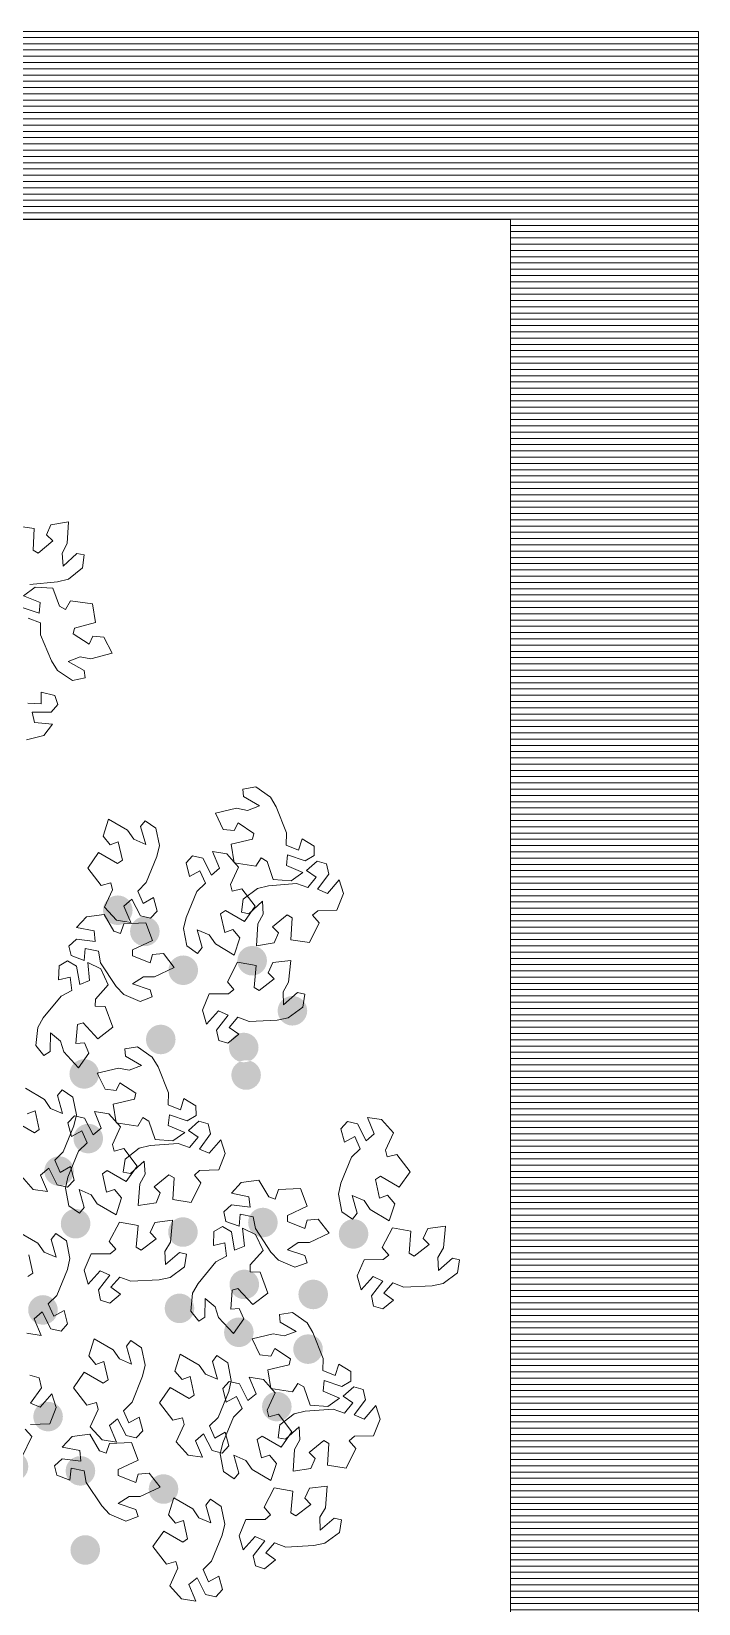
# Model space of a CAD drawing. Header units: millimetres. Extents: x 935 to 13922, y 3203 to 7816.
# Drawn here: x 4878 to 4984.4, y 7093 to 7344 of the extents above; entities that cross this region are included whole.
import ezdxf

# ---------------------------------------------------------------- set-up
doc = ezdxf.new("R2010")
doc.units = ezdxf.units.MM
doc.layers.get('0').update_dxf_attribs({"lineweight": 20})
doc.layers.add('ALBERI frutti - Fruit', color=7, linetype='Continuous', lineweight=5, true_color=0xfd8930)
doc.layers.add('VEGETAZIONE', color=7, linetype='Continuous', lineweight=5, true_color=0x387000)
doc.layers.add('ALBERO - TREE', color=96, linetype='Continuous', lineweight=5)
doc.layers.add('campiture', color=253, linetype='Continuous', lineweight=0)

msp = doc.modelspace()

# ---------------------------------------------------------------- hatches: boundary and pattern name
at = {"layer": 'ALBERI frutti - Fruit', "lineweight": 30}
h = msp.add_hatch(color=256, dxfattribs=at)
h.dxf.hatch_style = 1
edge = h.paths.add_edge_path()
edge.add_arc((4831.17, 7157.49), 2.36, 0, 360)
edge = h.paths.add_edge_path()
edge.add_arc((4821.23, 7157.64), 2.36, 0, 360)
edge = h.paths.add_edge_path()
edge.add_arc((4834.49, 7141.07), 2.36, 0, 360)
edge = h.paths.add_edge_path()
edge.add_arc((4836.01, 7130.27), 2.36, 0, 360)
edge = h.paths.add_edge_path()
edge.add_arc((4867.56, 7137.48), 2.36, 0, 360)
edge = h.paths.add_edge_path()
edge.add_arc((4871.21, 7141.81), 2.36, 0, 360)
edge = h.paths.add_edge_path()
edge.add_arc((4850.97, 7122.21), 2.36, 0, 360)
edge = h.paths.add_edge_path()
edge.add_arc((4857.8, 7107.75), 2.36, 0, 360)
edge = h.paths.add_edge_path()
edge.add_arc((4863.56, 7116.75), 2.36, 0, 360)
edge = h.paths.add_edge_path()
edge.add_arc((4864.19, 7125.79), 2.36, 0, 360)
edge = h.paths.add_edge_path()
edge.add_arc((4911.08, 7136.31), 2.36, 0, 360)
edge = h.paths.add_edge_path()
edge.add_arc((4917.14, 7124.45), 2.36, 0, 360)
edge = h.paths.add_edge_path()
edge.add_arc((4922.12, 7133.62), 2.36, 0, 360)
edge = h.paths.add_edge_path()
edge.add_arc((4922.95, 7142.35), 2.36, 0, 360)
edge = h.paths.add_edge_path()
edge.add_arc((4911.95, 7143.95), 2.36, 0, 360)
edge = h.paths.add_edge_path()
edge.add_arc((4929.39, 7152.01), 2.36, 0, 360)
edge = h.paths.add_edge_path()
edge.add_arc((4914.92, 7153.83), 2.36, 0, 360)
edge = h.paths.add_edge_path()
edge.add_arc((4902.16, 7152.31), 2.36, 0, 360)
edge = h.paths.add_edge_path()
edge.add_arc((4882.4, 7162.04), 2.36, 0, 360)
edge = h.paths.add_edge_path()
edge.add_arc((4887.05, 7167.23), 2.36, 0, 360)
edge = h.paths.add_edge_path()
edge.add_arc((4912.24, 7177.37), 2.36, 0, 360)
edge = h.paths.add_edge_path()
edge.add_arc((4919.63, 7187.63), 2.36, 0, 360)
edge = h.paths.add_edge_path()
edge.add_arc((4911.86, 7181.77), 2.36, 0, 360)
edge = h.paths.add_edge_path()
edge.add_arc((4898.62, 7183.05), 2.36, 0, 360)
edge = h.paths.add_edge_path()
edge.add_arc((4891.76, 7203.68), 2.36, 0, 360)
edge = h.paths.add_edge_path()
edge.add_arc((4896.08, 7200.3), 2.36, 0, 360)
edge = h.paths.add_edge_path()
edge.add_arc((4902.21, 7194.1), 2.36, 0, 360)
edge = h.paths.add_edge_path()
edge.add_arc((4913.21, 7195.62), 2.36, 0, 360)
edge = h.paths.add_edge_path()
edge.add_arc((4862.07, 7190.36), 2.36, 0, 360)
edge = h.paths.add_edge_path()
edge.add_arc((4867.82, 7179), 2.36, 0, 360)
edge = h.paths.add_edge_path()
edge.add_arc((4873.38, 7166.75), 2.36, 0, 360)
edge = h.paths.add_edge_path()
edge.add_arc((4886.41, 7177.55), 2.36, 0, 360)
edge = h.paths.add_edge_path()
edge.add_arc((4857.24, 7153.61), 2.36, 0, 360)
edge = h.paths.add_edge_path()
edge.add_arc((4868.98, 7156.69), 2.36, 0, 360)
edge = h.paths.add_edge_path()
edge.add_arc((4879.82, 7139.88), 2.36, 0, 360)
edge = h.paths.add_edge_path()
edge.add_arc((4880.64, 7122.85), 2.36, 0, 360)
edge = h.paths.add_edge_path()
edge.add_arc((4885.8, 7114.19), 2.36, 0, 360)
edge = h.paths.add_edge_path()
edge.add_arc((4899.06, 7111.29), 2.36, 0, 360)
edge = h.paths.add_edge_path()
edge.add_arc((4886.57, 7101.56), 2.36, 0, 360)
edge = h.paths.add_edge_path()
edge.add_arc((4875.12, 7114.88), 2.36, 0, 360)
edge = h.paths.add_edge_path()
edge.add_arc((4873.36, 7104.69), 2.36, 0, 360)
edge = h.paths.add_edge_path()
edge.add_arc((4843.01, 7152.03), 2.36, 0, 360)
edge = h.paths.add_edge_path()
edge.add_arc((4885.03, 7153.64), 2.36, 0, 360)
edge = h.paths.add_edge_path()
edge.add_arc((4901.61, 7140.13), 2.36, 0, 360)
edge = h.paths.add_edge_path()
edge.add_arc((4832, 7186.2), 2.36, 0, 360)
edge = h.paths.add_edge_path()
edge.add_arc((4826.46, 7178.91), 2.36, 0, 360)
edge = h.paths.add_edge_path()
edge.add_arc((4848.37, 7176.6), 2.36, 0, 360)
edge = h.paths.add_edge_path()
edge.add_arc((4846.31, 7192.81), 2.36, 0, 360)
edge = h.paths.add_edge_path()
edge.add_arc((4864.75, 7203.07), 2.36, 0, 360)
edge = h.paths.add_edge_path()
edge.add_arc((4828.59, 7125.76), 2.36, 0, 360)
at = {"layer": 'campiture'}
h = msp.add_hatch(dxfattribs=at)
h.set_pattern_fill('_USER', color=256, pattern_type=0)
h.set_pattern_definition([(0, (0, 0), (0, 1), [])])
h.paths.add_polyline_path([(3574.44, 7025.95), (3574.38, 7026.02), (3574.44, 7026.15), (3574.44, 7313.95), (4274.02, 7313.95), (4274.02, 7343.95), (3544.44, 7343.95), (3544.44, 5741.18), (4984.44, 5741.18), (4984.44, 7343.95), (4404.44, 7343.95), (4404.44, 7313.95), (4954.44, 7313.95), (4954.44, 5771.18), (3574.44, 5771.18)])

# ---------------------------------------------------------------- linework, layer by layer
for p, q in [((4404.44, 7343.95), (4984.44, 7343.95)), ((4984.44, 7343.95), (4984.44, 5741.18)), ((4954.44, 7313.95), (4404.44, 7313.95)), ((4954.44, 5771.18), (4954.44, 7313.95))]:
    msp.add_line(p, q)
at = {"layer": 'ALBERO - TREE', "lineweight": 9}
for points in [[(4875.43, 7265.03), (4878.41, 7264.63), (4878.25, 7261.14), (4879.08, 7260.7), (4881.39, 7262.65), (4880.4, 7263.58), (4881.06, 7265.21), (4883.87, 7265.7), (4883.71, 7262.21), (4882.89, 7260.66), (4883.07, 7258.59), (4885.21, 7260.62), (4886.37, 7260.4), (4886.13, 7258.35), (4883.9, 7256.55), (4882.16, 7256.09), (4877.7, 7255.67)], [(4876.36, 7252.03), (4879.21, 7251.11), (4879.36, 7252.8), (4876.7, 7253.88), (4878.57, 7255.25), (4881.39, 7255.1), (4882.46, 7252.22), (4883.42, 7251.66), (4884.22, 7253.04), (4884.22, 7253.04), (4887.7, 7252.57), (4888.21, 7249.61), (4884.83, 7248.72), (4884.66, 7247.79), (4887.21, 7246.17), (4887.79, 7247.4), (4889.55, 7247.26), (4890.86, 7244.72), (4887.48, 7243.82), (4885.75, 7244.15), (4883.83, 7243.36), (4886.41, 7241.92), (4886.55, 7240.75), (4884.51, 7240.37), (4882.13, 7241.96), (4881.17, 7243.48), (4879.44, 7247.62), (4879.45, 7249.53), (4877.46, 7250.3)], [(4877.43, 7236.74), (4879.56, 7236.6), (4879.52, 7238.49), (4881.7, 7237.98), (4882.21, 7236.53), (4881.12, 7235.27), (4881.12, 7235.27), (4878.12, 7235.31), (4878.48, 7233.65), (4881.33, 7233.4), (4879.95, 7231.55), (4877.21, 7230.86)], [(4877.03, 7175.25), (4880.05, 7173.49), (4881.04, 7172.05), (4882.96, 7171.24), (4882.15, 7174.08), (4882.88, 7175.01), (4884.59, 7173.84), (4885.15, 7171.03), (4884.75, 7169.28), (4883.05, 7165.13), (4881.69, 7163.78), (4882.56, 7161.83), (4884.21, 7162.75), (4884.78, 7160.59), (4883.73, 7159.45), (4882.11, 7159.83), (4882.11, 7159.83), (4880.74, 7162.5), (4879.44, 7161.4), (4880.56, 7158.77), (4878.28, 7159.12), (4876.38, 7161.22)], [(4875.44, 7169.92), (4878.46, 7168.16), (4879.24, 7168.69), (4878.58, 7171.64), (4877.3, 7171.19)], [(4875.99, 7152.3), (4879.01, 7150.55), (4880, 7149.1), (4881.92, 7148.29), (4881.11, 7151.13), (4881.85, 7152.06), (4883.56, 7150.89), (4884.11, 7148.08), (4883.72, 7146.33), (4882.02, 7142.18), (4880.65, 7140.83), (4881.53, 7138.88), (4883.18, 7139.8), (4883.74, 7137.64), (4882.7, 7136.5), (4881.08, 7136.88), (4881.08, 7136.88), (4879.71, 7139.55), (4878.41, 7138.45), (4879.53, 7135.82), (4877.24, 7136.17)], [(4877.43, 7145.21), (4878.2, 7145.74), (4877.55, 7148.69)], [(4877.72, 7129.48), (4879.21, 7129.05), (4879.59, 7127.43), (4879.59, 7127.43), (4877.81, 7125.01), (4879.37, 7124.34), (4881.23, 7126.51), (4881.94, 7124.31), (4880.9, 7121.68), (4877.83, 7121.59)], [(4877, 7120.85), (4878.05, 7119.66), (4878.05, 7119.66), (4876.5, 7116.5)]]:
    msp.add_lwpolyline(points, dxfattribs=at)
for points in [[(4913.77, 7223.36), (4916.11, 7221.72), (4917.05, 7220.18), (4918.69, 7216.01), (4918.64, 7214.09), (4920.62, 7213.29), (4921.17, 7215.1), (4923.08, 7213.93), (4923.11, 7212.39), (4921.68, 7211.54), (4921.68, 7211.54), (4918.84, 7212.51), (4918.67, 7210.82), (4921.3, 7209.7), (4919.41, 7208.36), (4916.58, 7208.57), (4915.58, 7211.47), (4914.63, 7212.05), (4913.8, 7210.69), (4913.8, 7210.69), (4910.33, 7211.23), (4909.88, 7214.2), (4913.28, 7215.02), (4913.47, 7215.94), (4910.96, 7217.62), (4910.34, 7216.4), (4908.59, 7216.58), (4907.34, 7219.15), (4910.73, 7219.97), (4912.45, 7219.61), (4914.39, 7220.36), (4911.84, 7221.85), (4911.73, 7223.02)], [(4897.85, 7216.79), (4898.4, 7213.99), (4898.01, 7212.23), (4896.31, 7208.08), (4894.94, 7206.74), (4895.82, 7204.78), (4897.47, 7205.7), (4898.04, 7203.54), (4896.99, 7202.4), (4895.37, 7202.78), (4895.37, 7202.78), (4894, 7205.45), (4892.7, 7204.35), (4893.82, 7201.72), (4891.53, 7202.07), (4889.64, 7204.17), (4890.92, 7206.96), (4890.64, 7208.04), (4889.1, 7207.62), (4889.1, 7207.62), (4886.97, 7210.41), (4888.7, 7212.87), (4891.72, 7211.12), (4892.49, 7211.65), (4891.84, 7214.6), (4890.56, 7214.14), (4889.41, 7215.49), (4890.29, 7218.2), (4893.31, 7216.45), (4894.3, 7215), (4896.22, 7214.19), (4895.41, 7217.03), (4896.14, 7217.96)], [(4902.8, 7197.97), (4902.25, 7200.78), (4902.65, 7202.53), (4904.37, 7206.68), (4905.74, 7208.02), (4904.87, 7209.97), (4903.22, 7209.06), (4902.66, 7211.22), (4903.71, 7212.35), (4905.33, 7211.97), (4905.33, 7211.97), (4906.69, 7209.3), (4907.99, 7210.39), (4906.88, 7213.03), (4909.17, 7212.67), (4911.05, 7210.56), (4909.76, 7207.78), (4910.04, 7206.7), (4911.58, 7207.11), (4911.58, 7207.11), (4913.71, 7204.31), (4911.97, 7201.86), (4908.95, 7203.62), (4908.17, 7203.1), (4908.82, 7200.14), (4910.1, 7200.59), (4911.24, 7199.25), (4910.36, 7196.53), (4907.34, 7198.3), (4906.36, 7199.75), (4904.44, 7200.56), (4905.24, 7197.72), (4904.5, 7196.79)], [(4911.78, 7205.42), (4914.05, 7207.17), (4915.79, 7207.6), (4920.27, 7207.92), (4922.08, 7207.3), (4923.44, 7208.95), (4921.88, 7210.02), (4923.56, 7211.49), (4925.05, 7211.06), (4925.43, 7209.44), (4925.43, 7209.44), (4923.65, 7207.03), (4925.21, 7206.35), (4927.07, 7208.53), (4927.78, 7206.33), (4926.74, 7203.7), (4923.67, 7203.6), (4922.83, 7202.87), (4923.89, 7201.67), (4923.89, 7201.67), (4922.34, 7198.52), (4919.37, 7198.97), (4919.6, 7202.46), (4918.78, 7202.92), (4916.43, 7201.02), (4917.4, 7200.07), (4916.71, 7198.45), (4913.89, 7198.02), (4914.12, 7201.51), (4914.97, 7203.04), (4914.84, 7205.12), (4912.65, 7203.13), (4911.5, 7203.37)], [(4895.34, 7189.09), (4892.71, 7190.22), (4891.48, 7191.53), (4889.02, 7195.28), (4888.69, 7197.17), (4886.58, 7197.55), (4886.41, 7195.68), (4884.3, 7196.43), (4883.95, 7197.93), (4885.18, 7199.06), (4885.18, 7199.06), (4888.16, 7198.68), (4887.99, 7200.37), (4885.19, 7200.94), (4886.77, 7202.62), (4889.57, 7203), (4891.14, 7200.36), (4892.19, 7199.99), (4892.72, 7201.49), (4892.72, 7201.49), (4896.23, 7201.67), (4897.28, 7198.86), (4894.12, 7197.36), (4894.12, 7196.42), (4896.92, 7195.29), (4897.28, 7196.6), (4899.03, 7196.78), (4900.78, 7194.53), (4897.62, 7193.03), (4895.87, 7193.03), (4894.11, 7191.91), (4896.92, 7190.97), (4897.27, 7189.84)], [(4878.69, 7182.1), (4878.99, 7184.95), (4879.88, 7186.51), (4882.72, 7189.97), (4884.43, 7190.86), (4884.16, 7192.98), (4882.32, 7192.59), (4882.41, 7194.82), (4883.74, 7195.6), (4885.18, 7194.76), (4885.18, 7194.76), (4885.71, 7191.81), (4887.27, 7192.48), (4886.97, 7195.32), (4889.06, 7194.32), (4890.25, 7191.75), (4888.21, 7189.46), (4888.16, 7188.35), (4889.75, 7188.29), (4889.75, 7188.29), (4890.97, 7185), (4888.59, 7183.16), (4886.22, 7185.72), (4885.32, 7185.45), (4885.08, 7182.43), (4886.44, 7182.49), (4887.14, 7180.87), (4885.51, 7178.53), (4883.14, 7181.1), (4882.62, 7182.77), (4881.02, 7184.11), (4880.96, 7181.15), (4879.98, 7180.48)], [(4921.27, 7188.22), (4918.96, 7186.53), (4917.2, 7186.14), (4912.72, 7185.93), (4910.93, 7186.59), (4909.53, 7184.98), (4911.06, 7183.87), (4909.34, 7182.44), (4907.87, 7182.9), (4907.53, 7184.53), (4907.53, 7184.53), (4909.36, 7186.91), (4907.82, 7187.62), (4905.91, 7185.49), (4905.26, 7187.71), (4906.36, 7190.31), (4909.43, 7190.33), (4910.28, 7191.05), (4909.26, 7192.27), (4909.26, 7192.27), (4910.88, 7195.38), (4913.84, 7194.85), (4913.53, 7191.37), (4914.34, 7190.89), (4916.74, 7192.73), (4915.78, 7193.7), (4916.52, 7195.31), (4919.35, 7195.67), (4919.03, 7192.19), (4918.14, 7190.68), (4918.22, 7188.6), (4920.45, 7190.53), (4921.6, 7190.26)], [(4894.92, 7181.88), (4897.26, 7180.24), (4898.19, 7178.7), (4899.84, 7174.53), (4899.78, 7172.61), (4901.76, 7171.81), (4902.32, 7173.62), (4904.22, 7172.45), (4904.26, 7170.91), (4902.83, 7170.06), (4902.83, 7170.06), (4899.99, 7171.03), (4899.81, 7169.34), (4902.44, 7168.22), (4900.55, 7166.89), (4897.73, 7167.09), (4896.72, 7169.99), (4895.77, 7170.57), (4894.95, 7169.21), (4894.95, 7169.21), (4891.48, 7169.75), (4891.03, 7172.72), (4894.42, 7173.54), (4894.62, 7174.46), (4892.1, 7176.14), (4891.49, 7174.92), (4889.73, 7175.1), (4888.48, 7177.67), (4891.88, 7178.49), (4893.59, 7178.13), (4895.54, 7178.88), (4892.99, 7180.37), (4892.88, 7181.54)], [(4883.95, 7156.49), (4883.4, 7159.3), (4883.8, 7161.05), (4885.51, 7165.2), (4886.89, 7166.54), (4886.02, 7168.49), (4884.36, 7167.58), (4883.8, 7169.74), (4884.85, 7170.88), (4886.47, 7170.49), (4886.47, 7170.49), (4887.83, 7167.82), (4889.13, 7168.91), (4888.03, 7171.55), (4890.31, 7171.19), (4892.2, 7169.08), (4890.91, 7166.3), (4891.19, 7165.22), (4892.73, 7165.63), (4892.73, 7165.63), (4894.85, 7162.83), (4893.11, 7160.38), (4890.09, 7162.15), (4889.32, 7161.62), (4889.96, 7158.67), (4891.25, 7159.11), (4892.38, 7157.77), (4891.5, 7155.05), (4888.49, 7156.82), (4887.5, 7158.27), (4885.59, 7159.09), (4886.39, 7156.24), (4885.65, 7155.32)], [(4892.93, 7163.94), (4895.19, 7165.69), (4896.94, 7166.12), (4901.41, 7166.45), (4903.23, 7165.82), (4904.58, 7167.47), (4903.03, 7168.54), (4904.71, 7170.01), (4906.19, 7169.59), (4906.58, 7167.97), (4906.58, 7167.97), (4904.8, 7165.55), (4906.36, 7164.88), (4908.22, 7167.05), (4908.92, 7164.85), (4907.88, 7162.22), (4904.82, 7162.12), (4903.98, 7161.39), (4905.04, 7160.19), (4905.04, 7160.19), (4903.49, 7157.04), (4900.52, 7157.5), (4900.74, 7160.98), (4899.92, 7161.44), (4897.57, 7159.54), (4898.55, 7158.59), (4897.86, 7156.97), (4895.03, 7156.54), (4895.26, 7160.03), (4896.12, 7161.56), (4895.98, 7163.64), (4893.8, 7161.65), (4892.64, 7161.89)], [(4927.51, 7155.55), (4926.96, 7158.36), (4927.36, 7160.12), (4929.08, 7164.26), (4930.45, 7165.6), (4929.58, 7167.56), (4927.93, 7166.64), (4927.36, 7168.81), (4928.41, 7169.94), (4930.03, 7169.56), (4930.03, 7169.56), (4931.4, 7166.88), (4932.7, 7167.98), (4931.59, 7170.61), (4933.87, 7170.26), (4935.76, 7168.15), (4934.47, 7165.37), (4934.75, 7164.29), (4936.29, 7164.7), (4936.29, 7164.7), (4938.41, 7161.9), (4936.67, 7159.45), (4933.66, 7161.21), (4932.88, 7160.68), (4933.52, 7157.73), (4934.81, 7158.18), (4935.95, 7156.83), (4935.06, 7154.12), (4932.05, 7155.89), (4931.06, 7157.34), (4929.15, 7158.15), (4929.95, 7155.31), (4929.21, 7154.38)], [(4920.04, 7146.68), (4917.41, 7147.8), (4916.19, 7149.12), (4913.73, 7152.87), (4913.39, 7154.76), (4911.29, 7155.14), (4911.11, 7153.26), (4909.01, 7154.02), (4908.66, 7155.52), (4909.89, 7156.64), (4909.89, 7156.64), (4912.87, 7156.26), (4912.7, 7157.95), (4909.89, 7158.52), (4911.47, 7160.21), (4914.28, 7160.58), (4915.85, 7157.95), (4916.9, 7157.57), (4917.43, 7159.08), (4917.43, 7159.08), (4920.94, 7159.26), (4921.98, 7156.44), (4918.83, 7154.94), (4918.83, 7154), (4921.63, 7152.87), (4921.98, 7154.19), (4923.74, 7154.37), (4925.48, 7152.11), (4922.33, 7150.62), (4920.57, 7150.62), (4918.82, 7149.49), (4921.62, 7148.55), (4921.97, 7147.42)], [(4902.41, 7146.74), (4900.11, 7145.05), (4898.35, 7144.66), (4893.87, 7144.45), (4892.07, 7145.11), (4890.67, 7143.5), (4892.2, 7142.39), (4890.49, 7140.96), (4889.01, 7141.43), (4888.67, 7143.06), (4888.67, 7143.06), (4890.51, 7145.43), (4888.97, 7146.14), (4887.05, 7144.01), (4886.4, 7146.23), (4887.51, 7148.83), (4890.57, 7148.85), (4891.43, 7149.57), (4890.4, 7150.79), (4890.4, 7150.79), (4892.03, 7153.9), (4894.99, 7153.37), (4894.68, 7149.89), (4895.49, 7149.41), (4897.88, 7151.25), (4896.93, 7152.22), (4897.66, 7153.83), (4900.49, 7154.19), (4900.18, 7150.71), (4899.29, 7149.2), (4899.37, 7147.12), (4901.6, 7149.05), (4902.75, 7148.78)], [(4903.4, 7139.69), (4903.69, 7142.53), (4904.58, 7144.09), (4907.43, 7147.56), (4909.13, 7148.45), (4908.87, 7150.57), (4907.02, 7150.17), (4907.11, 7152.41), (4908.45, 7153.19), (4909.89, 7152.35), (4909.89, 7152.35), (4910.41, 7149.4), (4911.97, 7150.06), (4911.68, 7152.91), (4913.76, 7151.9), (4914.95, 7149.34), (4912.91, 7147.05), (4912.87, 7145.94), (4914.46, 7145.88), (4914.46, 7145.88), (4915.68, 7142.58), (4913.3, 7140.75), (4910.93, 7143.31), (4910.03, 7143.03), (4909.79, 7140.02), (4911.15, 7140.08), (4911.85, 7138.46), (4910.21, 7136.12), (4907.84, 7138.68), (4907.32, 7140.36), (4905.72, 7141.69), (4905.66, 7138.74), (4904.69, 7138.07)], [(4945.98, 7145.81), (4943.67, 7144.11), (4941.91, 7143.73), (4937.43, 7143.51), (4935.63, 7144.18), (4934.24, 7142.56), (4935.77, 7141.46), (4934.05, 7140.03), (4932.58, 7140.49), (4932.23, 7142.12), (4932.23, 7142.12), (4934.07, 7144.49), (4932.53, 7145.2), (4930.61, 7143.08), (4929.96, 7145.3), (4931.07, 7147.9), (4934.13, 7147.92), (4934.99, 7148.63), (4933.96, 7149.85), (4933.96, 7149.85), (4935.59, 7152.97), (4938.55, 7152.44), (4938.24, 7148.96), (4939.05, 7148.48), (4941.44, 7150.32), (4940.49, 7151.29), (4941.22, 7152.89), (4944.05, 7153.25), (4943.74, 7149.77), (4942.85, 7148.26), (4942.93, 7146.18), (4945.16, 7148.12), (4946.31, 7147.85)], [(4919.62, 7139.47), (4921.97, 7137.83), (4922.9, 7136.29), (4924.54, 7132.12), (4924.49, 7130.2), (4926.47, 7129.4), (4927.03, 7131.2), (4928.93, 7130.04), (4928.97, 7128.49), (4927.53, 7127.64), (4927.53, 7127.64), (4924.7, 7128.62), (4924.52, 7126.93), (4927.15, 7125.8), (4925.26, 7124.47), (4922.44, 7124.68), (4921.43, 7127.58), (4920.48, 7128.16), (4919.66, 7126.8), (4919.66, 7126.8), (4916.18, 7127.33), (4915.73, 7130.3), (4919.13, 7131.13), (4919.32, 7132.05), (4916.81, 7133.73), (4916.2, 7132.51), (4914.44, 7132.69), (4913.19, 7135.25), (4916.58, 7136.08), (4918.3, 7135.72), (4920.25, 7136.46), (4917.69, 7137.95), (4917.58, 7139.13)], [(4895.57, 7133.84), (4896.13, 7131.04), (4895.73, 7129.28), (4894.03, 7125.13), (4892.67, 7123.79), (4893.54, 7121.84), (4895.19, 7122.75), (4895.76, 7120.59), (4894.72, 7119.45), (4893.09, 7119.83), (4893.09, 7119.83), (4891.72, 7122.5), (4890.43, 7121.41), (4891.54, 7118.77), (4889.26, 7119.12), (4887.36, 7121.22), (4888.64, 7124.01), (4888.36, 7125.09), (4886.82, 7124.67), (4886.82, 7124.67), (4884.69, 7127.46), (4886.42, 7129.92), (4889.44, 7128.17), (4890.22, 7128.7), (4889.56, 7131.65), (4888.28, 7131.19), (4887.14, 7132.54), (4888.01, 7135.25), (4891.03, 7133.5), (4892.02, 7132.05), (4893.94, 7131.24), (4893.13, 7134.09), (4893.86, 7135.01)], [(4909.3, 7131.43), (4909.85, 7128.62), (4909.46, 7126.87), (4907.76, 7122.72), (4906.39, 7121.37), (4907.27, 7119.42), (4908.92, 7120.34), (4909.48, 7118.18), (4908.44, 7117.04), (4906.82, 7117.42), (4906.82, 7117.42), (4905.45, 7120.09), (4904.15, 7118.99), (4905.27, 7116.36), (4902.98, 7116.7), (4901.09, 7118.81), (4902.37, 7121.59), (4902.09, 7122.67), (4900.55, 7122.26), (4900.55, 7122.26), (4898.41, 7125.05), (4900.14, 7127.5), (4903.17, 7125.75), (4903.94, 7126.28), (4903.29, 7129.23), (4902.01, 7128.78), (4900.86, 7130.12), (4901.74, 7132.84), (4904.75, 7131.08), (4905.74, 7129.63), (4907.67, 7128.83), (4906.85, 7131.67), (4907.59, 7132.6)], [(4908.65, 7114.08), (4908.11, 7116.89), (4908.5, 7118.64), (4910.22, 7122.78), (4911.59, 7124.12), (4910.72, 7126.08), (4909.07, 7125.17), (4908.51, 7127.33), (4909.56, 7128.46), (4911.18, 7128.08), (4911.18, 7128.08), (4912.54, 7125.4), (4913.84, 7126.5), (4912.73, 7129.13), (4915.02, 7128.78), (4916.9, 7126.67), (4915.61, 7123.89), (4915.89, 7122.81), (4917.43, 7123.22), (4917.43, 7123.22), (4919.56, 7120.42), (4917.82, 7117.97), (4914.8, 7119.73), (4914.02, 7119.2), (4914.67, 7116.25), (4915.95, 7116.7), (4917.09, 7115.35), (4916.21, 7112.64), (4913.2, 7114.41), (4912.21, 7115.86), (4910.29, 7116.67), (4911.09, 7113.83), (4910.36, 7112.9)], [(4917.63, 7121.53), (4919.9, 7123.28), (4921.65, 7123.71), (4926.12, 7124.03), (4927.93, 7123.41), (4929.29, 7125.06), (4927.73, 7126.13), (4929.41, 7127.6), (4930.9, 7127.17), (4931.28, 7125.55), (4931.28, 7125.55), (4929.5, 7123.14), (4931.06, 7122.46), (4932.92, 7124.64), (4933.63, 7122.43), (4932.59, 7119.8), (4929.53, 7119.71), (4928.69, 7118.97), (4929.74, 7117.78), (4929.74, 7117.78), (4928.19, 7114.63), (4925.22, 7115.08), (4925.45, 7118.57), (4924.63, 7119.03), (4922.28, 7117.13), (4923.26, 7116.18), (4922.56, 7114.56), (4919.74, 7114.13), (4919.97, 7117.62), (4920.82, 7119.15), (4920.69, 7121.23), (4918.51, 7119.23), (4917.35, 7119.48)], [(4893.06, 7106.14), (4890.43, 7107.27), (4889.21, 7108.59), (4886.74, 7112.34), (4886.41, 7114.22), (4884.3, 7114.61), (4884.13, 7112.73), (4882.03, 7113.48), (4881.68, 7114.98), (4882.91, 7116.11), (4882.91, 7116.11), (4885.88, 7115.73), (4885.71, 7117.42), (4882.91, 7117.99), (4884.49, 7119.68), (4887.29, 7120.05), (4888.87, 7117.41), (4889.92, 7117.04), (4890.45, 7118.54), (4890.45, 7118.54), (4893.95, 7118.72), (4895, 7115.91), (4891.84, 7114.41), (4891.84, 7113.47), (4894.65, 7112.34), (4895, 7113.65), (4896.75, 7113.83), (4898.5, 7111.58), (4895.34, 7110.08), (4893.59, 7110.08), (4891.84, 7108.96), (4894.64, 7108.02), (4894.99, 7106.89)], [(4908.26, 7108.48), (4908.82, 7105.67), (4908.43, 7103.92), (4906.72, 7099.77), (4905.36, 7098.42), (4906.23, 7096.47), (4907.88, 7097.39), (4908.45, 7095.23), (4907.41, 7094.09), (4905.78, 7094.47), (4905.78, 7094.47), (4904.41, 7097.14), (4903.12, 7096.04), (4904.23, 7093.41), (4901.95, 7093.75), (4900.06, 7095.86), (4901.34, 7098.64), (4901.05, 7099.72), (4899.51, 7099.31), (4899.51, 7099.31), (4897.38, 7102.1), (4899.11, 7104.56), (4902.13, 7102.8), (4902.91, 7103.33), (4902.25, 7106.28), (4900.97, 7105.83), (4899.83, 7107.17), (4900.7, 7109.89), (4903.72, 7108.13), (4904.71, 7106.68), (4906.63, 7105.88), (4905.82, 7108.72), (4906.56, 7109.65)], [(4927.12, 7104.33), (4924.81, 7102.63), (4923.06, 7102.25), (4918.58, 7102.03), (4916.78, 7102.7), (4915.38, 7101.08), (4916.91, 7099.98), (4915.19, 7098.55), (4913.72, 7099.01), (4913.38, 7100.64), (4913.38, 7100.64), (4915.22, 7103.01), (4913.67, 7103.73), (4911.76, 7101.6), (4911.11, 7103.82), (4912.21, 7106.42), (4915.28, 7106.44), (4916.14, 7107.15), (4915.11, 7108.37), (4915.11, 7108.37), (4916.74, 7111.49), (4919.69, 7110.96), (4919.38, 7107.48), (4920.19, 7107), (4922.59, 7108.84), (4921.63, 7109.81), (4922.37, 7111.41), (4925.2, 7111.77), (4924.89, 7108.29), (4923.99, 7106.78), (4924.07, 7104.7), (4926.31, 7106.64), (4927.46, 7106.37)]]:
    msp.add_lwpolyline(points, close=True, dxfattribs=at)
at = {"layer": 'VEGETAZIONE'}
for p, q in [((4404.44, 7343.95), (4984.44, 7343.95)), ((4984.44, 7343.95), (4984.44, 5741.18)), ((4404.44, 7313.95), (4954.44, 7313.95)), ((4954.44, 7313.95), (4954.44, 5771.18))]:
    msp.add_line(p, q, dxfattribs=at)

doc.saveas('drawing.dxf')
